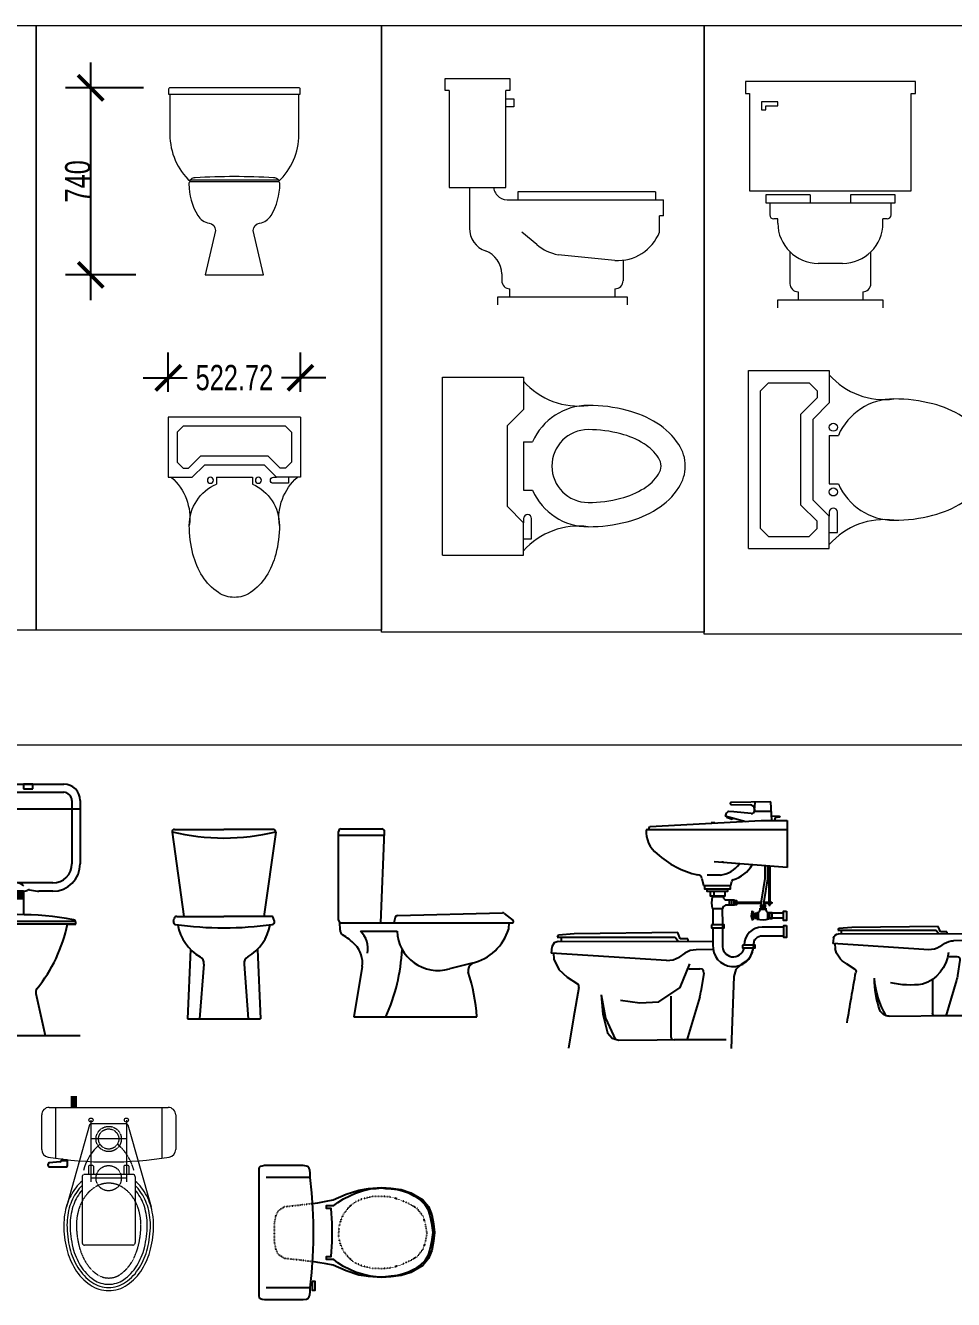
# Model space of a CAD drawing. Header units: inches. Extents: x 242965 to 445791, y 236206 to 423703.
# Drawn here: x 295292 to 298963, y 353464 to 358505 of the extents above; entities that cross this region are included whole.
import ezdxf

# ---------------------------------------------------------------- set-up
doc = ezdxf.new("R2010")
doc.units = ezdxf.units.IN
doc.header["$MEASUREMENT"] = 0
doc.linetypes.add('DOT', pattern=[0.25, 0, -0.25])
doc.linetypes.add('HIDDEN', pattern=[0.375, 0.25, -0.125])
doc.layers.add('9', color=251, linetype='Continuous', lineweight=13)
doc.layers.add('NOITHAT', color=8, linetype='Continuous')
doc.layers.add('SANITARY', color=8, linetype='Continuous')
doc.styles.add('ATT', font='txt')
doc.styles.add('DIM', font='hoatbif.shx', dxfattribs={"width": 0.75})
doc.dimstyles.new('100', dxfattribs={"dimscale": 0, "dimtxt": 100, "dimasz": 100, "dimexe": 100, "dimexo": 100, "dimgap": 1, "dimtad": 1, "dimzin": 12, "dimdsep": 46, "dimtxsty": 'DIM', "dimblk": 'ARCHTICK', "dimblk1": 'ARCHTICK', "dimblk2": 'OBLIQUE', "dimcen": 0, "dimdle": 100, "dimclrd": 4, "dimclre": 7, "dimclrt": 3, "dimaunit": 3, "dimadec": 0, "dimazin": 3, "dimtfac": 0.004, "dimtix": 1, "dimtmove": 2, "dimatfit": 3, "dimldrblk": 'ARCHTICK', "dimfxl": 1, "dimtolj": 1, "dimtzin": 13, "dimarcsym": 0})

# ---------------------------------------------------------------- blocks, each defined once
blk = doc.blocks.new('ACAD1C22')
at = {"layer": 'SANITARY'}
for p, q in [((230, -182.5), (222.5, -182.5)), ((230, -167.5), (225, -167.5)), ((230, -187.5), (230, -162.5)), ((250, -162.5), (230, -162.5)), ((230.5, -187.5), (230, -187.5)), ((235.4, -192), (239.6, -235.5)), ((255, -235), (255, -167.5)), ((250, -240), (244.5, -240))]:
    blk.add_line(p, q, dxfattribs=at)
for centre, start, end in [((230.5, -192.5), 5.4403, 90), ((250, -167.5), 0, 90), ((244.5, -235), 185.4403, 270), ((250, -235), 270, 0)]:
    blk.add_arc(centre, 5, start, end, dxfattribs=at)
blk = doc.blocks.new('A$C7BCE3A9E')
for points in [[(216, 265), (216, 304.7), (213.3, 363), (209.8, 422.6), (202.6, 483.3), (202.6, 498.2), (201.4, 513.2), (199, 518.5), (194.1, 525.8), (188.3, 528.2), (175.7, 530), (23.1, 530), (13.4, 528.2), (5.1, 526.3), (1.8, 522.9), (0, 515.6), (0, 265), (0, 14.4), (1.8, 7.1), (5.1, 3.7), (13.4, 1.8), (23.1, 0), (175.7, 0), (188.3, 1.8), (194.1, 4.2), (199, 11.5), (201.4, 16.8), (202.6, 31.8), (202.6, 46.7), (209.8, 107.4), (213.3, 167), (216, 225.3)], [(687.9, 265), (683.8, 227.6), (677.2, 197.5), (668.7, 172.5), (657, 153.7), (639.5, 136.8), (615.5, 120.7), (592.4, 108), (567.9, 100), (548.6, 95.3), (524.1, 92.5), (501.5, 90.1), (485, 88.7), (464.8, 90.1), (442.2, 92.5), (410.3, 100.3), (382.9, 108.6), (360.3, 119.3), (335.3, 131.2), (312.7, 145.5), (297.2, 158.6), (267.4, 158.6), (267.4, 170.5), (286.4, 170.5), (290, 227.7), (290, 265), (290, 302.3), (286.4, 359.5), (267.4, 359.5), (267.4, 371.4), (297.2, 371.4), (312.7, 384.5), (335.3, 398.8), (360.3, 410.7), (382.9, 421.4), (410.3, 429.7), (442.2, 437.5), (464.8, 439.9), (485, 441.3), (501.5, 439.9), (524.1, 437.5), (548.6, 434.7), (567.9, 430), (592.4, 422), (615.5, 409.3), (639.5, 393.2), (657, 376.3), (668.7, 357.5), (677.2, 332.5), (683.8, 302.4)], [(210.7, 71.8), (210.7, 37.5), (223, 37.5), (223, 71.8)]]:
    blk.add_lwpolyline(points, close=True)
for points in [[(202.6, 483.3), (29.1, 483.3)], [(212.3, 379.9), (233.5, 383.1), (267.1, 388.7), (294, 394.2), (346, 416.4), (395.8, 433), (433.6, 439.5), (485, 443), (522, 440.2), (562.9, 435.1), (600.8, 422.6), (648.7, 394.9), (671.4, 368.3), (684.3, 335.7), (691.5, 298.8), (695, 265), (691.5, 231.2), (684.3, 194.3), (671.4, 161.7), (648.7, 135.1), (600.8, 107.4), (562.9, 94.9), (522, 89.8), (485, 87), (433.6, 90.5), (395.8, 97), (346, 113.6), (294, 135.8), (267.1, 141.3), (233.5, 146.9), (212.3, 150.1)], [(202.6, 46.7), (29.1, 46.7)]]:
    blk.add_lwpolyline(points)
at = {"linetype": 'DOT'}
for points in [[(665.3, 265), (659.3, 299.9), (649.8, 329.7), (627.2, 359.5), (597.4, 377.3), (562.8, 392.8), (525.9, 404.7), (489, 408.3), (448.5, 407.1), (409.2, 397.6), (377, 383.3), (354.4, 363), (334.1, 336.9), (323.4, 311.8), (316.2, 284.5), (316.2, 265)], [(212.3, 150.1), (185.9, 152.7), (162.1, 156.2), (103, 162.2), (79.2, 176.5), (67.2, 199.1), (62.5, 226.5), (62.5, 265), (62.5, 303.5), (67.2, 330.9), (79.2, 353.5), (103, 367.8), (162.1, 373.8), (185.9, 377.3), (212.3, 379.9)], [(665.3, 265), (659.3, 230.1), (649.8, 200.3), (627.2, 170.5), (597.4, 152.7), (562.8, 137.2), (525.9, 125.3), (489, 121.7), (448.5, 122.9), (409.2, 132.4), (377, 146.7), (354.4, 167), (334.1, 193.1), (323.4, 218.2), (316.2, 245.5), (316.2, 265)]]:
    blk.add_lwpolyline(points, dxfattribs=at)
blk = doc.blocks.new('BEXI')
at = {"layer": 'NOITHAT'}
blk.add_blockref('A$C7BCE3A9E', (0, -265), dxfattribs=at)
blk = doc.blocks.new('A$C6E824D3A')
at = {"layer": 'NOITHAT'}
for p, q in [((65.2, 994.6), (434.8, 994.6)), ((65.2, 962), (434.8, 962)), ((187.8, 994.6), (224.3, 994.6)), ((187.8, 975.3), (187.8, 994.6)), ((224.3, 975.3), (187.8, 975.3)), ((224.3, 994.6), (224.3, 975.3)), ((312.2, 994.6), (275.7, 994.6)), ((275.7, 994.6), (275.7, 975.3)), ((275.7, 975.3), (312.2, 975.3)), ((312.2, 975.3), (312.2, 994.6)), ((0, 679.3), (0, 929.3)), ((32.6, 679.3), (32.6, 929.3)), ((467.4, 929.3), (467.4, 679.3)), ((500, 929.3), (500, 679.3)), ((0, 896.7), (500, 896.7)), ((391.3, 603.3), (108.7, 603.3)), ((163.6, 570.7), (108.7, 570.7)), ((200.1, 576.4), (169.1, 571.1)), ((207.8, 574.9), (207.3, 575.2)), ((222.7, 478), (222.7, 570.7)), ((222.7, 564.1), (277.3, 564.1)), ((276.1, 570.7), (223.9, 570.7)), ((227.7, 542.4), (227.7, 564.1)), ((234.5, 542.4), (234.5, 564.1)), ((241.3, 542.4), (241.3, 564.1)), ((248.1, 542.4), (248.1, 564.1)), ((254.9, 542.4), (254.9, 564.1)), ((261.7, 542.4), (261.7, 564.1)), ((268.5, 542.4), (268.5, 564.1)), ((275.3, 542.4), (275.3, 564.1)), ((277.3, 478), (277.3, 570.7)), ((292.2, 574.9), (292.7, 575.2)), ((299.9, 576.4), (330.9, 571.1)), ((391.3, 570.7), (336.4, 570.7)), ((222.7, 542.4), (277.3, 542.4)), ((17.5, 440.2), (17.5, 447.2)), ((482.5, 440.2), (17.5, 440.2)), ((481.8, 451.1), (18.2, 451.1)), ((449.9, 440.2), (482.5, 440.2)), ((482.5, 440.2), (482.5, 447.2)), ((175.6, 165.8), (138.3, 0)), ((324.4, 165.8), (361.7, 0)), ((0, 0), (500, 0)), ((0, 0), (500, 0))]:
    blk.add_line(p, q, dxfattribs=at)
for centre, radius, start, end in [((65.2, 929.3), 65.2, 90, 180), ((65.2, 929.3), 32.6, 90, 180), ((434.8, 929.3), 65.2, 0, 90), ((434.8, 929.3), 32.6, 0, 90), ((108.7, 679.3), 108.7, 180, 270), ((108.7, 679.3), 76.1, 180, 270), ((391.3, 679.3), 76.1, 270, 0), ((391.3, 679.3), 108.7, 270, 0), ((163.6, 603.3), 32.6, 270, 279.7589), ((201.9, 565.7), 10.9, 60.4658, 99.7589), ((223.9, 603.3), 32.6, 240.4658, 270), ((250, 566.2), 37.1, 42.6661, 137.3339), ((276.1, 603.3), 32.6, 270, 299.5342), ((298.1, 565.7), 10.9, 80.2411, 119.5342), ((336.4, 603.3), 32.6, 260.2411, 270), ((28.4, 447.2), 10.9, 100.4058, 180), ((250, -759.8), 1238, 79.5942, 100.4058), ((471.6, 447.2), 10.9, 0, 79.5942), ((644.7, 565.1), 607.6, 191.8596, 218.8153), ((-144.7, 565.1), 607.6, 321.1847, 348.1404), ((154.4, 170.6), 21.7, 347.3387, 38.8153), ((345.6, 170.6), 21.7, 141.1847, 192.6613)]:
    blk.add_arc(centre, radius, start, end, dxfattribs=at)
blk = doc.blocks.new('A$C28BE2AE0')
at = {"layer": 'NOITHAT'}
for p, q in [((0, 738.3), (46.9, 405)), ((10, 749.4), (205.1, 749.4)), ((400.2, 749.4), (205.1, 749.4)), ((410.2, 738.3), (363.3, 405)), ((18.2, 405), (205.1, 405)), ((392, 405), (205.1, 405)), ((5.4, 385.8), (8.5, 397.5)), ((404.8, 385.8), (401.7, 397.5)), ((72.7, 274.8), (60.5, 0)), ((337.5, 274.8), (349.7, 0)), ((125.7, 216.8), (108.9, 0)), ((284.5, 216.8), (301.4, 0)), ((60.5, 0), (349.7, 0))]:
    blk.add_line(p, q, dxfattribs=at)
for centre, radius, start, end in [((10, 739.4), 10, 90, 186.4192), ((205.1, 1575.2), 859.9, 256.2007, 270), ((205.1, 1575.2), 859.9, 270, 283.7993), ((400.2, 739.4), 10, 353.5808, 90), ((18.2, 395), 10, 90, 165.3346), ((392, 395), 10, 14.6654, 90), ((15.1, 383.3), 10, 165.3346, 261.8645), ((195.1, 1642.4), 1282, 261.8645, 270.4469), ((205.1, 405.2), 185.8, 190.2249, 239.5635), ((215.1, 1642.4), 1282, 269.5531, 278.1355), ((205.1, 405.2), 185.8, 300.4365, 349.7751), ((395.1, 383.3), 10, 278.1355, 14.6654), ((95.8, 219.1), 30, 355.5565, 59.5635), ((314.4, 219.1), 30, 120.4365, 184.4435)]:
    blk.add_arc(centre, radius, start, end, dxfattribs=at)
blk = doc.blocks.new('A$C335D4668')
at = {"layer": 'NOITHAT'}
for p, q in [((0, 383.1), (0, 734.1)), ((0, 719.6), (181.2, 719.6)), ((10, 744.1), (171.8, 744.1)), ((167.7, 373.1), (181.8, 733.7)), ((233.6, 401.4), (649, 412.1)), ((655.5, 409.9), (690.5, 382)), ((6, 342.8), (4.9, 374.5)), ((10, 373.1), (687.4, 373.1)), ((224.3, 394), (218.5, 373.1)), ((673, 348.3), (675.4, 373.1)), ((87, 339.3), (231.2, 339.3)), ((529.1, 212.8), (438.3, 190.7)), ((93, 199.2), (60.3, 0)), ((60.3, 0), (546.9, 0))]:
    blk.add_line(p, q, dxfattribs=at)
for centre, radius, start, end in [((10, 734.1), 10, 90, 180), ((171.8, 734.1), 10, 357.7696, 90), ((649.3, 402.1), 10, 51.4185, 91.4775), ((10, 383.1), 10, 180, 270), ((233.9, 391.4), 10, 91.4775, 164.504), ((687.4, 378.1), 5, 270, 51.4185), ((26, 342.6), 20, 179.3414, 238.129), ((-130.2, 91.4), 275.8, 44.8679, 58.129), ((16.2, 268.8), 100, 350.657, 44.8679), ((392.7, 345.7), 161.6, 182.2775, 286.3759), ((481.8, 407.1), 200, 283.6647, 342.8891), ((-5.6, 215.4), 100, 350.657, 44.8679), ((-509.2, 308.9), 761.8, 336.0797, 356.8608), ((548.9, 181.7), 36.8, 122.256, 186.5277), ((-167.5, -46.6), 715.9, 3.7354, 18.2488)]:
    blk.add_arc(centre, radius, start, end, dxfattribs=at)
blk = doc.blocks.new('A$C3C3070CD')
at = {"layer": 'NOITHAT'}
for p, q in [((869.7, 976.3), (712.8, 973.1)), ((713.9, 965.6), (788.1, 964.4)), ((805.2, 941.4), (807.5, 975.1)), ((873.2, 902), (869.7, 976.3)), ((691.9, 927.1), (689.2, 921.5)), ((689.2, 921.5), (770.8, 897.9)), ((694, 920.2), (693.5, 915.1)), ((693.5, 915.1), (716, 907.6)), ((722.5, 936.8), (703.8, 938.3)), ((716, 907.6), (720.9, 912.4)), ((791.7, 930.6), (722.5, 936.8)), ((805, 947.8), (805.2, 941.4)), ((805.1, 939.8), (871.5, 939)), ((872.2, 919.5), (904.1, 921.5)), ((905.2, 916.2), (884.8, 913)), ((884.8, 913), (884.8, 902)), ((904.1, 921.5), (905.2, 916.2)), ((934.2, 866), (376.3, 866)), ((386, 866), (391.4, 878.6)), ((391.4, 878.6), (831, 902)), ((633.1, 895.1), (648.4, 895.1)), ((831, 902), (934.2, 902)), ((934.2, 902), (934.2, 716.3)), ((934.2, 716.3), (645.1, 738.9)), ((678.6, 741), (678.6, 736.3)), ((847.7, 673.8), (847.7, 723.1)), ((857.6, 673), (857.6, 722.3)), ((861.2, 722), (861.2, 579.9)), ((866.4, 579.9), (866.4, 721.7)), ((596.7, 672.3), (603.2, 645.4)), ((669.8, 686.3), (618.2, 686.3)), ((710.7, 645.4), (715, 662.4)), ((833.1, 583), (847.6, 672.4)), ((842.9, 582.3), (857.4, 671.6)), ((603.2, 645.4), (710.7, 645.4)), ((634.2, 622.9), (634.2, 622)), ((644.7, 604.1), (644.7, 622)), ((683.7, 622.9), (683.7, 622)), ((682.1, 600.8), (638, 600.8)), ((640.7, 604.1), (640.7, 600.8)), ((726.3, 567.5), (689.7, 567.5)), ((690.7, 588), (726.3, 588)), ((704.2, 588), (704.2, 567.5)), ((714, 588), (714, 567.5)), ((722.6, 588), (722.6, 567.5)), ((726.3, 588), (726.3, 567.5)), ((734.9, 579.9), (833, 579.9)), ((833, 573.8), (734.9, 573.8)), ((826.9, 556.1), (850.2, 556.1)), ((826.9, 549.1), (826.9, 556.1)), ((833, 567.7), (833, 581.7)), ((842.8, 567.7), (842.8, 580.9)), ((842.8, 579.9), (873.5, 579.9)), ((873.5, 573.8), (842.8, 573.8)), ((850.2, 556.1), (850.2, 549.1)), ((861.2, 573.8), (861.2, 567.7)), ((861.2, 567.7), (866.4, 567.7)), ((866.4, 567.7), (866.4, 573.8)), ((873.5, 579.9), (873.5, 573.8)), ((637.8, 553.6), (678.8, 553.6)), ((639.5, 553.6), (640.7, 489.2)), ((677.3, 553.6), (678.5, 489.2)), ((796.1, 542.6), (799.9, 542.6)), ((799.9, 509.1), (796.2, 509.1)), ((799.9, 542.6), (799.9, 509.1)), ((808.5, 530.9), (799.9, 530.9)), ((799.9, 529.6), (799.9, 521.2)), ((799.9, 519.8), (808.5, 519.8)), ((808.5, 519.8), (808.5, 530.9)), ((814.6, 538.8), (818.4, 538.8)), ((814.6, 512.4), (814.6, 538.8)), ((820.7, 512.4), (820.7, 539.5)), ((826.9, 551.7), (850.2, 551.7)), ((856.3, 539.5), (856.3, 512.4)), ((858.6, 538.8), (862.5, 538.8)), ((862.5, 538.8), (862.5, 513.3)), ((920.1, 535.8), (862.5, 535.8)), ((920.1, 516.2), (862.5, 516.2)), ((91.1, 454), (30, 448.9)), ((501, 459.1), (91.1, 454)), ((511.2, 433.7), (501, 459.1)), ((640.7, 478.2), (640.7, 411.1)), ((678.3, 501), (678.6, 501)), ((678.5, 478.2), (678.5, 411.1)), ((678.6, 489.2), (678.6, 478.2)), ((921.3, 480.9), (835.5, 480.9)), ((30, 448.9), (24.9, 441.3)), ((24.9, 441.3), (490.8, 441.3)), ((640.7, 422.1), (28.4, 424.1)), ((40.2, 441.3), (40.1, 424.1)), ((490.8, 441.3), (503.6, 423.5)), ((541.8, 433.7), (511.2, 433.7)), ((544.3, 423.5), (541.8, 433.7)), ((803.9, 431.6), (798.6, 389)), ((921.3, 444.9), (835.5, 444.9)), ((3.5, 402.6), (0, 377.8)), ((456.2, 348.6), (0, 377.8)), ((9.6, 377.2), (11.5, 353.8)), ((529.7, 377.4), (506.9, 362.2)), ((641.3, 392.3), (573.8, 391.2)), ((763.7, 398.5), (763.7, 394.7)), ((763.7, 394.7), (763.7, 397.4)), ((799.7, 398.5), (799.7, 397.4)), ((545.3, 316.1), (588.9, 316.1)), ((770, 344.1), (751.7, 332.6)), ((63.6, 283.1), (105.3, 256.1)), ((604.1, 298.4), (593.2, 226.4)), ((722.9, 285.2), (712.3, 0)), ((473.6, 207.6), (473.6, 47.7)), ((588.2, 204.3), (536.6, 32.9)), ((268.3, 32.9), (571, 35.9)), ((692.5, 35.1), (487.3, 34.1))]:
    blk.add_line(p, q, dxfattribs=at)
for points in [[(607.5, 643.3), (607.5, 632.5), (709.6, 632.5), (709.6, 643.3)], [(616.1, 630.4), (616.1, 622.9), (699.9, 622.9), (699.9, 630.4)], [(630, 622), (630, 604.1), (688.8, 604.1), (688.8, 622)], [(727.5, 584.8), (727.5, 570.1), (734.9, 570.1), (734.9, 584.8)], [(829.3, 559.1), (829.3, 567.7), (846.5, 567.7), (846.5, 559.1)], [(812.2, 535.8), (812.2, 514.9), (808.5, 514.9), (808.5, 535.8)], [(864.9, 513.7), (864.9, 538.2), (873.5, 538.2), (873.5, 513.7)], [(931.2, 544.2), (931.2, 506.9), (920.1, 506.9), (920.1, 544.2)], [(634.3, 489.2), (634.3, 478.2), (684.6, 478.2), (684.6, 489.2)], [(931.2, 486.7), (931.2, 438.9), (921.3, 438.9), (921.3, 486.7)], [(757, 409.5), (757, 398.5), (807.3, 398.5), (807.3, 409.5)]]:
    blk.add_lwpolyline(points, close=True, dxfattribs=at)
for points in [[(28.4, 424.1, 0), (11.9, 418, 0), (3.5, 402.6, 0)], [(11.5, 353.8, 0), (30.3, 313.1, 0), (63.6, 283.1, 0)], [(456.2, 348.6, 0), (482.7, 351.3, 0), (506.9, 362.2, 0)], [(573.8, 391.2, 0), (550.8, 387.5, 0), (529.7, 377.4, 0)], [(770, 344.1, 0), (789.3, 363.3, 0), (798.6, 389, 0)], [(426.7, 184.4, 0), (510.6, 242, 0), (549.7, 335.9, 0)], [(604.1, 298.4, 0), (603, 307, 0), (597.3, 313.7, 0), (588.9, 316.1, 0)], [(751.7, 332.6, 0), (731.7, 312.3, 0), (722.9, 285.2, 0)], [(110.4, 241.8, 0), (110.3, 249.8, 0), (105.3, 256.1, 0)], [(110.4, 241.8, 0), (88.8, 122, 0), (68.7, 2, 0)], [(198.3, 213, 0), (215.7, 120.5, 0), (254.7, 34.9, 0)], [(198.3, 213, 0), (204.4, 136.3, 0), (224, 61.9, 0)], [(588.2, 204.3, 0), (591.1, 215.2, 0), (593.2, 226.4, 0)], [(275.2, 191, 0), (350.7, 180.9, 0), (426.7, 184.4, 0)], [(224, 61.9, 0), (241.8, 40.8, 0), (268.3, 32.9, 0)], [(473.6, 47.7, 0), (475.4, 40.9, 0), (480.5, 35.9, 0), (487.3, 34.1, 0)]]:
    blk.add_polyline3d(points, dxfattribs=at)
for centre, radius, start, end in [((712.4, 969.2), 3.92, 84.07, 292.1981), ((787.8, 947.2), 17.2, 2.1589, 89.091), ((708.2, 921.8), 17.1, 104.6675, 161.9681), ((794.2, 941.4), 11.1, 257.1313, 0), ((488.2, 859.5), 112.1, 176.6955, 232.0706), ((661.1, 1038.2), 360.2, 227.8474, 256.9131), ((653.9, 798.5), 113.4, 278.0637, 323.515), ((680.4, 797.6), 135.6, 286.6563, 328.6735), ((578.8, 669.2), 18.2, 9.9394, 87.7175), ((720.3, 662.4), 5.37, 101.1358, 180), ((839.3, 673.8), 8.44, 350.7844, 0), ((849.1, 673), 8.44, 350.7844, 0), ((742.1, 576.9), 106.8, 167.0992, 192.5845), ((697.1, 550.4), 18.6, 113.5688, 170.0837), ((692.8, 598.5), 10.7, 178.4268, 258.5382), ((841.5, 581.7), 8.44, 170.7844, 180), ((851.3, 580.9), 8.44, 170.7844, 180), ((840.6, 526), 48.7, 161.7196, 198.6618), ((796.1, 540.6), 1.95, 90, 161.7196), ((796.2, 511), 1.95, 198.6618, 270), ((836.6, 613.2), 103.2, 257.718, 284.5255), ((816.7, 548.9), 10.2, 280.0022, 1.414), ((860.4, 548.9), 10.2, 178.586, 259.9978), ((835.5, 409.1), 71.9, 90, 180), ((720.2, 404.3), 79.8, 175.1413, 355.0093), ((721.4, 406.1), 43.2, 173.3959, 348.3353), ((835.5, 409.1), 35.9, 90, 180)]:
    blk.add_arc(centre, radius, start, end, dxfattribs=at)
blk = doc.blocks.new('xi3')
at = {"layer": 'NOITHAT'}
for p, q in [((-171.4, 809.7), (-171.4, 374.8)), ((-171.4, 801.7), (41.9, 801.2)), ((-171.4, 762), (52, 762)), ((49.6, 762), (40.9, 374.4)), ((56.6, 767.3), (53.4, 791.1)), ((-156.3, 359.7), (25.8, 359.7)), ((-76.3, 359.7), (-71.9, 324.2)), ((40.4, 351.7), (569.9, 353.4)), ((140, 352.9), (142.1, 361.4)), ((142.1, 361.4), (167.6, 361.4)), ((167.6, 361.4), (176, 382.6)), ((184.5, 367.7), (173.9, 352.9)), ((176, 382.6), (517.7, 378.3)), ((572.8, 367.7), (184.5, 367.7)), ((517.7, 378.3), (568.6, 374.1)), ((560.1, 367.7), (560.1, 353.4)), ((568.6, 374.1), (572.8, 367.7)), ((-72.5, 329.2), (115.4, 326)), ((152.1, 314.5), (171.2, 301.9)), ((213.4, 290.5), (593.6, 314.8)), ((585.6, 314.3), (584, 294.9)), ((590.6, 335.5), (593.6, 314.8)), ((-48.1, 286.7), (-32.9, 277.2)), ((139.1, 263.4), (102.8, 263.4)), ((-8.8, 237.7), (0, 0)), ((90.1, 248.7), (99.2, 188.6)), ((540.6, 235.9), (505.8, 213.4)), ((103.4, 170.2), (146.4, 27.4)), ((198.9, 173), (198.9, 39.8)), ((16.5, 29.3), (187.5, 28.4)), ((370, 27.4), (117.7, 29.9))]:
    blk.add_line(p, q, dxfattribs=at)
blk.add_lwpolyline([(53.3, 745.9), (53.3, 695), (66, 695), (66, 745.9)], close=True, dxfattribs=at)
for centre, radius, start, end in [((-333.4, -4382.7), 5194.9, 86.2786, 88.2138), ((-10.2, 769), 39.6, 356.7238, 43.3316), ((-4499, 671.7), 4523.3, 357.1857, 1.0707), ((41.9, 789.5), 11.7, 7.7362, 89.8609), ((52, 766.7), 4.67, 270, 7.7362), ((-365.3, 468.5), 384.7, 345.5744, 357.1857), ((-156.3, 374.8), 15.1, 180, 270), ((25.8, 374.8), 15.1, 270, 358.7115), ((37.5, 363.7), 12.4, 198.9808, 283.5898), ((570, 332.6), 20.9, 8.0814, 90.1914), ((-20.5, 330.6), 51.8, 187.1183, 237.8608), ((114.3, 257.7), 68.3, 56.3233, 89.0314), ((-60.4, 233.3), 51.8, 4.7992, 57.8608), ((102.8, 250.6), 12.9, 90, 188.6569), ((284.2, 295.9), 149.6, 186.1488, 252.0047), ((209, 358.7), 68.3, 236.3233, 273.6559), ((493.4, 316), 93, 300.4508, 346.8356), ((511.4, 204.7), 10.3, 122.8774, 198.4154), ((231.1, 208.7), 133.4, 188.6569, 196.7706), ((285.9, 507), 356.5, 262.2762, 282.7004), ((104.9, 198.2), 324.1, 328.5303, 356.3223), ((69.5, 173.9), 358.9, 340.0839, 0.5741), ((-7341, -1264.5), 7978.5, 9.13151, 10.5879), ((370, 67.7), 40.2, 270, 336.4594), ((187.5, 39.8), 11.4, 269.7035, 0)]:
    blk.add_arc(centre, radius, start, end, dxfattribs=at)
blk = doc.blocks.new('15STOI06')
at = {"color": 0, "linetype": 'ByBlock'}
for p, q in [((0, 28), (8, 28)), ((0, 26.5), (0, 28)), ((8, 28), (8, 26.5)), ((0.5, 26.5), (0, 26.5)), ((0.5, 26.5), (0.5, 14.5)), ((8, 26.5), (7.5, 26.5)), ((7.5, 14.5), (7.5, 26.5)), ((7.5, 25.5), (8.5, 25.5)), ((8.5, 25.5), (8.5, 24.5)), ((8.5, 24.5), (7.5, 24.5)), ((0.5, 14.5), (7.5, 14.5)), ((3, 14.5), (3, 9.5)), ((8, 13), (27, 13)), ((26, 14), (9, 14)), ((9, 14), (9, 13)), ((26, 14), (26, 13)), ((27, 11), (27, 13)), ((26.5, 9), (26.5, 11)), ((27, 11), (26.5, 11)), ((11.354315, 7.454738), (9.5, 9)), ((21, 5.5), (13.959358, 6.192767)), ((22, 5.5), (22, 3)), ((7, 3.843146), (7, 3)), ((8, 1), (8, 2)), ((21, 2), (21, 1)), ((6.5, 0), (6.5, 1)), ((6.5, 1), (22.5, 1)), ((22.5, 1), (22.5, 0))]:
    blk.add_line(p, q, dxfattribs=at)
for centre, radius, start, end in [((7.75, 14.75), 1.767767, 188.130102, 278.130102), ((6, 9.5), 3, 180, 250.528779), ((21.328172, 11.05573), 5.565414, 266.619522, 338.322863), ((4, 3.843146), 3, 0, 70.528779), ((15.195421, 12.064065), 6, 230.194429, 258.111342), ((8, 3), 1, 180, 270), ((21, 3), 1, 270, 0)]:
    blk.add_arc(centre, radius, start, end, dxfattribs=at)
at = {"color": 0, "linetype": 'ByBlock', "style": 'ATT', "flags": 3}
blk.add_attdef('ITEM', (0, -9), '', height=6, dxfattribs=at)
blk = doc.blocks.new('15FTOI06')
at = {"color": 0, "linetype": 'ByBlock'}
for p, q in [((10.5, 28), (-10.5, 28)), ((-10.5, 28), (-10.5, 26.5)), ((10.5, 26.5), (10.5, 28)), ((-10.5, 26.5), (-10, 26.5)), ((-10, 26.5), (-10, 14.5)), ((-8.5, 25.5), (-8.5, 24.5)), ((-6.5, 25.5), (-8.5, 25.5)), ((-6.5, 25), (-6.5, 25.5)), ((10, 14.5), (10, 26.5)), ((10, 26.5), (10.5, 26.5)), ((-8.5, 24.5), (-8, 24.5)), ((-8, 24.5), (-8, 25)), ((-8, 25), (-6.5, 25)), ((-10, 14.5), (10, 14.5)), ((-8, 14), (-8, 13)), ((-2.5, 14), (-8, 14)), ((-8, 13), (8, 13)), ((-7.5, 13), (-7.5, 11.5)), ((-2.5, 14), (-2.5, 13)), ((8, 14), (2.5, 14)), ((2.5, 14), (2.5, 13)), ((7.5, 11.5), (7.5, 13)), ((8, 13), (8, 14)), ((-6.5, 11), (-7, 11)), ((-6.5, 10.5), (-6.5, 11)), ((6.5, 10.5), (6.5, 11)), ((7, 11), (6.5, 11)), ((-5, 6.93), (-5, 3)), ((5, 3), (5, 6.93)), ((1.5, 5.5), (-1.5, 5.5)), ((-4, 2), (-4, 1)), ((4, 2), (4, 1)), ((-6.5, 0), (-6.5, 1)), ((-6.5, 1), (6.5, 1)), ((6.5, 1), (6.5, 0))]:
    blk.add_line(p, q, dxfattribs=at)
for centre, radius, start, end in [((-7, 11.5), 0.5, 180, 270), ((7, 11.5), 0.5, 270, 0), ((-1.5, 10.5), 5, 180, 270), ((1.5, 10.5), 5, 270, 0), ((-4, 3), 1, 180, 270), ((4, 3), 1, 270, 0)]:
    blk.add_arc(centre, radius, start, end, dxfattribs=at)
at = {"color": 0, "linetype": 'ByBlock', "style": 'ATT', "flags": 3}
blk.add_attdef('ITEM', (-10.5, -9), '', height=6, dxfattribs=at)
blk = doc.blocks.new('_ARCHTICK')
at = {"color": 0, "linetype": 'ByBlock', "const_width": 0.15}
blk.add_lwpolyline([(-0.5, -0.5), (0.5, 0.5)], dxfattribs=at)
blk = doc.blocks.new('*D570')
at = {"layer": '9', "color": 4, "lineweight": -2, "transparency": 16777216}
blk.add_line((295550.5, 357418.4), (295550.5, 358358.4), dxfattribs=at)
at = {"layer": '9', "color": 7, "lineweight": -2, "transparency": 16777216}
for p, q in [((295758.5, 358258.4), (295450.5, 358258.4)), ((295729.3, 357518.4), (295450.5, 357518.4))]:
    blk.add_line(p, q, dxfattribs=at)
at = {"layer": 'Defpoints', "color": 0, "transparency": 16777216}
for p in [(295550.5, 358258.4), (295858.5, 358258.4), (295829.3, 357518.4)]:
    blk.add_point(p, dxfattribs=at)
at = {"layer": '9', "color": 4, "lineweight": -2, "transparency": 16777216, "xscale": 100, "yscale": 100, "zscale": 100}
for p, rotation in [((295550.5, 358258.4), 90), ((295550.5, 357518.4), 270)]:
    blk.add_blockref('_ARCHTICK', p, dxfattribs=dict(at, rotation=rotation))
at = {"layer": '9', "color": 3, "transparency": 16777216, "insert": (295499.5, 357888.4), "char_height": 100, "attachment_point": 5, "rotation": 90, "style": 'DIM'}
blk.add_mtext('\\A1;740', dxfattribs=at)
blk = doc.blocks.new('_Oblique')
at = {"color": 0, "linetype": 'ByBlock', "lineweight": -2}
blk.add_line((-0.5, -0.5), (0.5, 0.5), dxfattribs=at)
blk = doc.blocks.new('15PTOI12')
at = {"color": 0, "linetype": 'ByBlock'}
for p, q in [((0, -11), (0, 11)), ((0, 11), (10, 11)), ((1.5, 8.5), (2.5, 9.5)), ((2.5, 9.5), (7.5, 9.5)), ((7.5, 9.5), (8.5, 8.5)), ((10, 11), (10, 7)), ((1.5, -8.5), (1.5, 8.5)), ((8.5, 8.5), (8.5, 7.62132)), ((6.5, 5.62132), (8.5, 7.62132)), ((8, 5), (10, 7)), ((6.5, -5.62132), (6.5, 5.62132)), ((8, -5), (8, 5)), ((10, 3), (10, -3)), ((10, 3), (11.126136, 3)), ((10, -3), (11.126136, -3)), ((6.5, -5.62132), (8.5, -7.62132)), ((8, -5), (10, -7)), ((8.5, -8.5), (8.5, -7.62132)), ((10, -6.5), (10, -7)), ((10, -11), (10, -7)), ((11, -9), (11, -6.5)), ((2.5, -9.5), (1.5, -8.5)), ((8.5, -8.5), (7.5, -9.5)), ((10, -9), (11, -9)), ((0, -11), (10, -11)), ((2.5, -9.5), (7.5, -9.5))]:
    blk.add_line(p, q, dxfattribs=at)
blk.add_lwpolyline([(18, -7.5, 0.063415), (22.795427, -6.889337, 0.076468), (26.485281, -5.303301, 0.107136), (29.197945, -2.662065, 0.147373), (30, 0, 0.147373), (29.197945, 2.662065, 0.107136), (26.485281, 5.303301, 0.076468), (22.795427, 6.889337, 0.063415), (18, 7.5, 0.063415)], format="xyb", dxfattribs=at)
for centre in [(10.5, 4), (10.5, -4)]:
    blk.add_circle(centre, 0.5, dxfattribs=at)
for centre, radius, start, end in [((16.779412, 16.411765), 8.994964, 221.088993, 277.798917), ((18, 0), 7.5, 90, 156.421822), ((18, 0), 7.5, 203.578178, 270), ((10.5, -6.5), 0.5, 0, 180), ((16.779412, -16.411765), 8.994964, 82.201083, 138.911007)]:
    blk.add_arc(centre, radius, start, end, dxfattribs=at)
at = {"color": 0, "linetype": 'ByBlock', "style": 'ATT'}
for tag, p, flags in [('ITEM', (0, -21), 3), ('ROOM_NUMBER', (0, -30), 1)]:
    blk.add_attdef(tag, p, '', height=6, dxfattribs=dict(at, flags=flags))
blk = doc.blocks.new('*D571')
at = {"layer": '9', "color": 7, "lineweight": -2, "transparency": 16777216}
for p, q in [((295857.1, 357055.1), (295857.1, 357211.3)), ((296379.9, 357055.1), (296379.9, 357211.3))]:
    blk.add_line(p, q, dxfattribs=at)
at = {"layer": '9', "color": 4, "lineweight": -2, "transparency": 16777216}
for p, q in [((295757.1, 357111.3), (295931.8, 357111.3)), ((296479.9, 357111.3), (296305.2, 357111.3))]:
    blk.add_line(p, q, dxfattribs=at)
at = {"layer": 'Defpoints', "color": 0, "transparency": 16777216}
for p in [(296379.9, 357111.3), (295857.1, 356955.1), (296379.9, 356955.1)]:
    blk.add_point(p, dxfattribs=at)
at = {"layer": '9', "color": 4, "lineweight": -2, "transparency": 16777216, "xscale": 100, "yscale": 100, "zscale": 100, "rotation": 180}
blk.add_blockref('_ARCHTICK', (295857.1, 357111.3), dxfattribs=at)
at = {"layer": '9', "color": 4, "lineweight": -2, "transparency": 16777216, "xscale": 100, "yscale": 100, "zscale": 100}
blk.add_blockref('_ARCHTICK', (296379.9, 357111.3), dxfattribs=at)
at = {"layer": '9', "color": 3, "transparency": 16777216, "insert": (296118.5, 357111.3), "char_height": 100, "attachment_point": 5, "style": 'DIM'}
blk.add_mtext('\\A1;522.72', dxfattribs=at)
blk = doc.blocks.new('15PTOI11')
at = {"color": 0, "linetype": 'ByBlock'}
for p, q in [((0, -11), (0, 11)), ((0, 11), (10, 11)), ((10, 11), (10, 7)), ((8, 5), (10, 7)), ((8, -5), (8, 5)), ((10, 3), (10, -3)), ((10, 3), (11.126136, 3)), ((10, -3), (11.126136, -3)), ((8, -5), (10, -7)), ((10, -6.5), (10, -7)), ((10, -11), (10, -7)), ((11, -9), (11, -6.5)), ((10, -9), (11, -9)), ((0, -11), (10, -11))]:
    blk.add_line(p, q, dxfattribs=at)
for points in [[(18, -7.5, 0.063415), (22.795427, -6.889337, 0.076468), (26.485281, -5.303301, 0.107136), (29.197945, -2.662065, 0.147373), (30, 0, 0.147373), (29.197945, 2.662065, 0.107136), (26.485281, 5.303301, 0.076468), (22.795427, 6.889337, 0.063415), (18, 7.5, 0.063415)], [(18, -4.5, 0.063415), (22.043563, -3.985082, 0.076468), (24.895285, -2.759306, 0.107136), (26.697274, -1.004766, 0.147373), (27, 0, 0.147373), (26.697274, 1.004766, 0.107136), (24.895285, 2.759306, 0.076468), (22.043563, 3.985082, 0.063415), (18, 4.5, 0.063415)]]:
    blk.add_lwpolyline(points, format="xyb", dxfattribs=at)
for centre, radius, start, end in [((16.779412, 16.411765), 8.994964, 221.088993, 277.798917), ((18, 0), 7.5, 90, 156.421822), ((18, 0), 4.5, 90, 270), ((18, 0), 7.5, 203.578178, 270), ((10.5, -6.5), 0.5, 0, 180), ((16.779412, -16.411765), 8.994964, 82.201083, 138.911007)]:
    blk.add_arc(centre, radius, start, end, dxfattribs=at)
at = {"color": 0, "linetype": 'ByBlock', "style": 'ATT'}
for tag, p, flags in [('ITEM', (0, -22.5), 3), ('ROOM_NUMBER', (0, -31.5), 1)]:
    blk.add_attdef(tag, p, '', height=6, dxfattribs=dict(at, flags=flags))
blk = doc.blocks.new('AF5001')
for p, q in [((-255, 715), (255, 715)), ((-174.1, 369.1), (174.1, 369.1))]:
    blk.add_line(p, q)
for points in [[(174.1, 369.1, 0.208259), (255, 555), (255, 715), (260, 715), (260, 735, 0.414214), (255, 740), (-255, 740, 0.414214), (-260, 735), (-260, 715), (-255, 715), (-255, 555, 0.208259), (-174.1, 369.1, 0.296046), (-180, 360, 0.137359), (-145, 235, 0.221928), (-100, 205, -0.379164), (-75, 175), (-115, 0), (0, 0), (115, 0), (75, 175, -0.379164), (100, 205, 0.221928), (145, 235, 0.137359), (180, 360, 0.296046)], [(0, 375), (-175, 375, -0.668179), (-175.2, 375.5, -0.034824), (-170, 380, -0.147916), (-155.2, 385.4, -0.01469), (0, 390, -0.01469), (155.2, 385.4, -0.147916), (170, 380, -0.034824), (175.2, 375.5, -0.668179), (175, 375)]]:
    blk.add_lwpolyline(points, format="xyb", close=True)

msp = doc.modelspace()

# ---------------------------------------------------------------- linework, layer by layer
at = {"layer": '9'}
for p, q in [((291368.494, 355658.955), (304014.403, 355658.955)), ((295386.283, 354224.523), (295856.283, 354224.523)), ((295411.283, 354224.523), (295411.283, 354023.523)), ((295831.283, 354224.523), (295831.283, 354023.523)), ((295356.283, 354057.718), (295356.283, 354194.523)), ((295551.283, 354174.523), (295551.283, 353929.523)), ((295691.283, 354159.523), (295551.283, 354159.523)), ((295691.283, 354174.523), (295691.283, 353929.523)), ((295886.283, 354194.523), (295886.283, 354057.718)), ((295545.989, 354155.89), (295453.789, 353831.358)), ((295696.577, 354155.89), (295788.777, 353831.358)), ((295691.283, 354099.523), (295551.283, 354099.523)), ((295541.283, 353991.523), (295541.283, 353959.523)), ((295558.283, 353994.523), (295544.283, 353994.523)), ((295561.283, 353991.523), (295561.283, 353959.523)), ((295681.283, 353991.523), (295681.283, 353959.523)), ((295698.283, 353994.523), (295684.283, 353994.523)), ((295701.283, 353991.523), (295701.283, 353959.523)), ((295691.283, 353944.523), (295551.283, 353944.523))]:
    msp.add_line(p, q, dxfattribs=at)
at = {"layer": '9', "linetype": 'HIDDEN'}
for p, q in [((295716.283, 353959.523), (295526.283, 353959.523)), ((295516.283, 353949.523), (295516.283, 353689.523)), ((295726.283, 353949.523), (295726.283, 353689.523)), ((295716.283, 353679.523), (295526.283, 353679.523))]:
    msp.add_line(p, q, dxfattribs=at)
at = {"layer": '9'}
for points in [[(293751.691, 358505.063), (295334.075, 358505.063), (295334.075, 356112.827), (293751.691, 356112.827)], [(295334.075, 358505.063), (296700.5, 358505.063), (296700.5, 356113.236), (295334.075, 356113.236)], [(296700.5, 358505.063), (297976.552, 358505.063), (297976.552, 356104.995), (296700.5, 356104.995)], [(297976.552, 358505.063), (299251.884, 358505.063), (299251.884, 356096.724), (297976.552, 356096.724)]]:
    msp.add_lwpolyline(points, close=True, dxfattribs=at)
at = {"layer": '9', "const_width": 25}
msp.add_lwpolyline([(295483.231, 354269.523), (295483.231, 354224.523)], dxfattribs=at)
at = {"layer": '9'}
for points in [[(295516.283, 353933.021, 0.04876452), (295491.562, 353906.768, 0.08725), (295456.294, 353839.652, 0.07759773), (295443.783, 353759.523, 0.07759773)], [(295516.283, 353915.938, 0.03246654), (295501.453, 353899.125, 0.08725), (295468.199, 353835.842, 0.07759773), (295456.283, 353759.523, 0.07759773)], [(295798.783, 353759.523, 0.07759773), (295786.272, 353839.652, 0.08725), (295751.003, 353906.768, 0.04876452), (295726.283, 353933.021, 0.12364007)], [(295786.283, 353759.523, 0.07759773), (295774.367, 353835.842, 0.08725), (295741.112, 353899.125, 0.03246654), (295726.283, 353915.938, 0.12364007)], [(295516.283, 353897.56, 0.0122145), (295511.345, 353891.482, 0.08725), (295480.104, 353832.031, 0.07759773), (295468.783, 353759.523, 0.07759773)], [(295773.783, 353759.523, 0.07759773), (295762.462, 353832.031, 0.08725), (295731.221, 353891.482, 0.0122145), (295726.283, 353897.56, 0.12364007)], [(295443.783, 353759.523, 0.06167239), (295455.702, 353663.256, 0.07495931), (295488.387, 353585.082, 0.10701537), (295548.107, 353522.107, 0.15080352), (295621.283, 353499.523, 0.15080352), (295694.459, 353522.107, 0.10701537), (295754.178, 353585.082, 0.07495931), (295786.863, 353663.256, 0.06167239), (295798.783, 353759.523, 0.06167239)], [(295456.283, 353759.523, 0.06167239), (295467.825, 353666.305, 0.07495931), (295499.072, 353591.569, 0.10701537), (295555.152, 353532.433, 0.15080352), (295621.283, 353512.023, 0.15080352), (295687.414, 353532.433, 0.10701537), (295743.493, 353591.569, 0.07495931), (295774.741, 353666.305, 0.06167239), (295786.283, 353759.523, 0.06167239)], [(295468.783, 353759.523, 0.06167239), (295479.947, 353669.354, 0.07495931), (295509.757, 353598.056, 0.10701537), (295562.196, 353542.759, 0.15080352), (295621.283, 353524.523, 0.15080352), (295680.369, 353542.759, 0.10701537), (295732.809, 353598.056, 0.07495931), (295762.618, 353669.354, 0.06167239), (295773.783, 353759.523, 0.06167239)]]:
    msp.add_lwpolyline(points, format="xyb", dxfattribs=at)
at = {"layer": '9', "linetype": 'HIDDEN'}
for points in [[(295748.783, 353759.523, 0.07759773), (295738.652, 353824.41, 0.08725), (295711.439, 353876.196, 0.1056011), (295668.298, 353912.717, 0.12364007), (295621.283, 353924.523, 0.12364007), (295574.268, 353912.717, 0.1056011), (295531.127, 353876.196, 0.08725), (295503.914, 353824.41, 0.07759773), (295493.783, 353759.523, 0.07759773)], [(295493.783, 353759.523, 0.06167239), (295504.192, 353675.451, 0.07495931), (295531.127, 353611.031, 0.10701537), (295576.285, 353563.411, 0.15080352), (295621.283, 353549.523, 0.15080352), (295666.28, 353563.411, 0.10701537), (295711.439, 353611.031, 0.07495931), (295738.373, 353675.451, 0.06167239), (295748.783, 353759.523, 0.06167239)]]:
    msp.add_lwpolyline(points, format="xyb", dxfattribs=at)
at = {"layer": '9'}
for centre in [(295551.283, 354174.523), (295691.283, 354174.523)]:
    msp.add_circle(centre, 8, dxfattribs=at)
at = {"layer": '9', "linetype": 'HIDDEN'}
for centre, radius in [((295621.283, 354099.523), 50), ((295621.283, 354099.523), 40), ((295621.283, 353944.523), 50)]:
    msp.add_circle(centre, radius, dxfattribs=at)
at = {"layer": '9'}
for centre, radius, start, end in [((295386.283, 354194.523), 30, 90, 180), ((295856.283, 354194.523), 30, 0, 90), ((295550.799, 354154.523), 5, 90, 164.140058), ((295691.767, 354154.523), 5, 15.859942, 90), ((295386.283, 354057.718), 30, 180, 260.674595), ((295722.052, 353922.393), 207.426, 130.753768, 165.44447), ((295856.283, 354057.718), 30, 279.325405, 0), ((295621.283, 355488.798), 1480.247, 260.674595, 279.325405), ((295544.283, 353991.523), 3, 90, 180), ((295558.283, 353991.523), 3, 0, 90), ((295684.283, 353991.523), 3, 90, 180), ((295698.283, 353991.523), 3, 0, 90)]:
    msp.add_arc(centre, radius, start, end, dxfattribs=at)
at = {"layer": '9', "linetype": 'HIDDEN'}
for centre, radius, start, end in [((295520.514, 353922.393), 207.426, 14.55553, 49.246232), ((295526.283, 353949.523), 10, 90, 180), ((295716.283, 353949.523), 10, 0, 90), ((295526.283, 353689.523), 10, 180, 270), ((295716.283, 353689.523), 10, 270, 0)]:
    msp.add_arc(centre, radius, start, end, dxfattribs=at)

# ---------------------------------------------------------------- block references
at = {"layer": '9', "xscale": 32, "yscale": 32, "zscale": 32}
for name, p in [('15STOI06', (296952.153, 357399.404)), ('15FTOI06', (298476.299, 357387.481)), ('15PTOI12', (298151.716, 356787.502)), ('15PTOI11', (296942.344, 356761.93))]:
    msp.add_blockref(name, p, dxfattribs=at)
at = {"layer": '9'}
for name, p in [('AF5001', (296118.496, 357518.407)), ('A$C6E824D3A', (295008.629, 354509.156)), ('A$C3C3070CD', (297371.095, 354457.214)), ('A$C28BE2AE0', (295872.104, 354574.975)), ('A$C335D4668', (296530.687, 354582.288)), ('BEXI', (296215.087, 353729.4))]:
    msp.add_blockref(name, p, dxfattribs=at)
at = {"layer": '9', "xscale": -23.76000000000931, "yscale": 23.76000000000931, "zscale": 23.76, "rotation": 90}
msp.add_blockref('15PTOI12', (296118.496, 356955.059), dxfattribs=at)
at = {"layer": '9', "xscale": -1}
msp.add_blockref('xi3', (299078.808, 354557.992), dxfattribs=at)
at = {"layer": '9', "rotation": 270}
msp.add_blockref('ACAD1C22', (295621.283, 354244.523), dxfattribs=at)

# ---------------------------------------------------------------- dimensions: what is measured, and where the dimension line sits
at = {"layer": '9'}
dim = msp.add_linear_dim(base=(295550.529, 358258.407), p1=(295829.292, 357518.407), p2=(295858.496, 358258.407), angle=90, dimstyle='100', override={"dimscale": 1}, dxfattribs=at)
dim.commit()
dim.dimension.update_dxf_attribs({"geometry": '*D570', "text_midpoint": (295499.529, 357888.407)})
dim = msp.add_linear_dim(base=(296379.856, 357111.315), p1=(295857.136, 356955.059), p2=(296379.856, 356955.059), dimstyle='100', override={"dimscale": 1}, dxfattribs=at)
dim.commit()
dim.dimension.update_dxf_attribs({"geometry": '*D571', "text_midpoint": (296118.496, 357111.315), "dimtype": 160})

doc.saveas('drawing.dxf')
